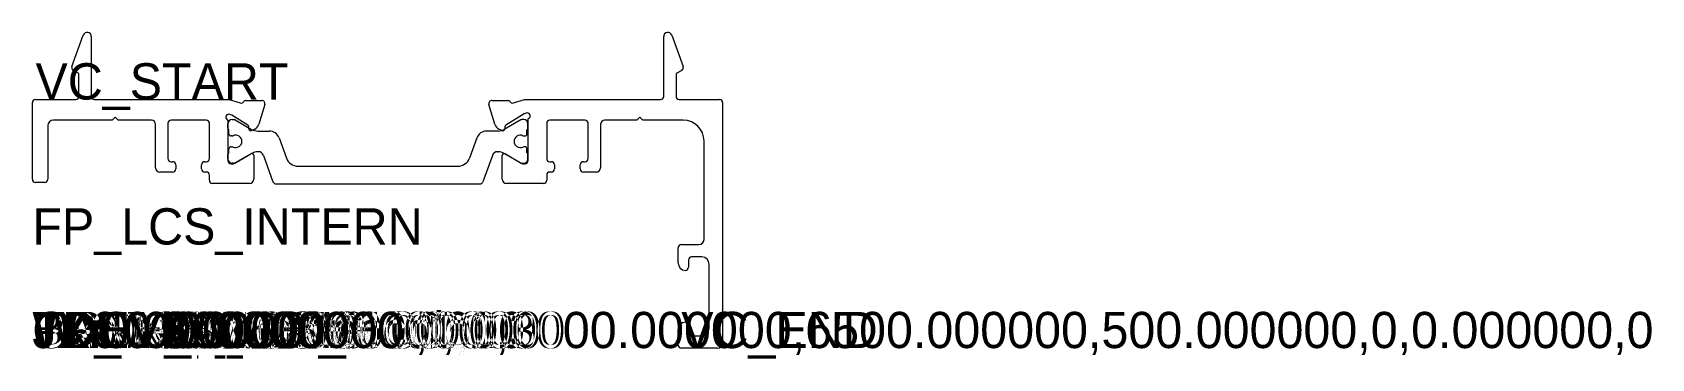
# Model space of a CAD drawing. Header units: metres. Extents: x 134 to 291, y 111 to 142.
import ezdxf

# ---------------------------------------------------------------- set-up
doc = ezdxf.new("R2010")
doc.units = ezdxf.units.M

msp = doc.modelspace()

# ---------------------------------------------------------------- linework, layer by layer
for p, q in [((137.895803, 139.077731), (139.000312, 142.112344)), ((139.776189, 141.975536), (139.776189, 136.198983)), ((195.091274, 136.198983), (195.091274, 141.975536)), ((195.867151, 142.112344), (196.97166, 139.077731)), ((138.577711, 138.397775), (138.027711, 138.715318)), ((138.577711, 136.198983), (138.577711, 138.397775)), ((196.839752, 138.715318), (196.289752, 138.397775)), ((196.289752, 138.397775), (196.289752, 136.198983)), ((134.07984, 128.199334), (134.07984, 135.598983)), ((134.37984, 135.898983), (138.277711, 135.898983)), ((140.076189, 135.898983), (153.088958, 135.898983)), ((153.088958, 135.898983), (154.174983, 135.569283)), ((154.698546, 135.813037), (156.248376, 135.816081)), ((156.536028, 135.428934), (155.954632, 133.513829)), ((178.782831, 133.513829), (178.201435, 135.428934)), ((178.489087, 135.816081), (180.038916, 135.813037)), ((180.562479, 135.569283), (181.648505, 135.898983)), ((181.896997, 134.615836), (181.609934, 134.528688)), ((181.648505, 135.898983), (194.791274, 135.898983)), ((196.589752, 135.898983), (200.487623, 135.898983)), ((200.787623, 135.598983), (200.787623, 112.398983)), ((135.575911, 133.398983), (135.575911, 128.199334)), ((141.781414, 133.898983), (136.075911, 133.898983)), ((142.07984, 134.198983), (141.781414, 133.898983)), ((142.378265, 133.898983), (142.07984, 134.198983)), ((145.582958, 133.898983), (142.378265, 133.898983)), ((145.982958, 129.294334), (145.982958, 133.498983)), ((147.182958, 133.598983), (147.182958, 130.194334)), ((150.882958, 133.898983), (147.482958, 133.898983)), ((151.182958, 130.194334), (151.182958, 133.598983)), ((152.976825, 133.130422), (152.976825, 133.557217)), ((152.983474, 133.901238), (152.983474, 129.999539)), ((153.356798, 134.396903), (153.069648, 134.483762)), ((154.903685, 133.423666), (153.356798, 134.396903)), ((153.376825, 133.957217), (153.58327, 133.957217)), ((153.683214, 133.930454), (155.265158, 133.017794)), ((154.992221, 133.07415), (154.997926, 133.247261)), ((155.566094, 133.040604), (155.286354, 132.891158)), ((179.451109, 132.891158), (179.171369, 133.040604)), ((181.270436, 133.930454), (179.688492, 133.017794)), ((179.739537, 133.247261), (179.745242, 133.07415)), ((181.609934, 134.528688), (179.833778, 133.423666)), ((181.576825, 133.957217), (181.370381, 133.957217)), ((181.976825, 133.130422), (181.976825, 133.557217)), ((181.983474, 129.999539), (181.983474, 134.033298)), ((183.783989, 133.598983), (183.783989, 130.194334)), ((187.483989, 133.898983), (184.083989, 133.898983)), ((187.783989, 130.194334), (187.783989, 133.598983)), ((188.983989, 133.498983), (188.983989, 129.294334)), ((192.489197, 133.898983), (189.383989, 133.898983)), ((192.787623, 134.198983), (192.489197, 133.898983)), ((193.086048, 133.898983), (192.787623, 134.198983)), ((196.987623, 133.898983), (193.086048, 133.898983)), ((153.076825, 132.582217), (153.076825, 132.957217)), ((153.388631, 132.382217), (153.276825, 132.382217)), ((153.388631, 132.382217), (153.47318, 132.400967)), ((155.864825, 132.857217), (156.976652, 132.857217)), ((157.916345, 132.199237), (158.626977, 130.246793)), ((177.037305, 132.199237), (176.326674, 130.246793)), ((179.088826, 132.857217), (177.976998, 132.857217)), ((181.48047, 132.400967), (181.565019, 132.382217)), ((181.565019, 132.382217), (181.676825, 132.382217)), ((181.876825, 132.582217), (181.876825, 132.957217)), ((198.987623, 122.398983), (198.987623, 131.898983)), ((147.482958, 129.894334), (147.632958, 129.894334)), ((150.732958, 129.894334), (150.882958, 129.894334)), ((152.976825, 130.157217), (152.976825, 130.584012)), ((153.076825, 130.757217), (153.076825, 131.132217)), ((153.276825, 131.332217), (153.388631, 131.332217)), ((153.47318, 131.313467), (153.388631, 131.332217)), ((153.659273, 129.743401), (155.179351, 130.670297)), ((155.265158, 130.696639), (153.683214, 129.78398)), ((155.483474, 130.499539), (155.483474, 128.197274)), ((155.926888, 130.857217), (155.864825, 130.857217)), ((156.404004, 130.506751), (157.332907, 127.954611)), ((178.549647, 130.506751), (177.620743, 127.954611)), ((179.026762, 130.857217), (179.088826, 130.857217)), ((179.483474, 128.197274), (179.483474, 130.499539)), ((179.688492, 130.696639), (181.270436, 129.78398)), ((179.787597, 130.670297), (181.307674, 129.743401)), ((181.565019, 131.332217), (181.48047, 131.313467)), ((181.676825, 131.332217), (181.565019, 131.332217)), ((181.876825, 130.757217), (181.876825, 131.132217)), ((181.976825, 130.157217), (181.976825, 130.584012)), ((184.083989, 129.894334), (184.233989, 129.894334)), ((187.333989, 129.894334), (187.483989, 129.894334)), ((147.632958, 128.894334), (146.382958, 128.894334)), ((147.932958, 129.594334), (147.932958, 129.194334)), ((150.432958, 129.194334), (150.432958, 129.594334)), ((150.882958, 128.894334), (150.732958, 128.894334)), ((151.182958, 128.097274), (151.182958, 128.594334)), ((153.283474, 129.699539), (153.503089, 129.699539)), ((153.58327, 129.757217), (153.376825, 129.757217)), ((159.754608, 129.457217), (175.199043, 129.457217)), ((181.370381, 129.757217), (181.576825, 129.757217)), ((181.463858, 129.699539), (181.683474, 129.699539)), ((183.783989, 128.594334), (183.783989, 128.097274)), ((184.233989, 128.894334), (184.083989, 128.894334)), ((184.533989, 129.594334), (184.533989, 129.194334)), ((187.033989, 129.194334), (187.033989, 129.594334)), ((188.583989, 128.894334), (187.333989, 128.894334)), ((135.275911, 127.899334), (134.37984, 127.899334)), ((155.083474, 127.797274), (151.482958, 127.797274)), ((157.614815, 127.757217), (177.338836, 127.757217)), ((183.483989, 127.797274), (179.883474, 127.797274)), ((196.487623, 120.098983), (196.487623, 121.598983)), ((196.787623, 121.898983), (198.487623, 121.898983)), ((198.787623, 120.698983), (197.787623, 120.698983)), ((197.487623, 120.398983), (197.487623, 119.698983)), ((199.487623, 113.798983), (199.487623, 119.998983)), ((196.487623, 112.198983), (196.487623, 113.698983)), ((197.487623, 114.098983), (197.487623, 113.398983)), ((197.787623, 113.098983), (198.787623, 113.098983)), ((200.287623, 111.898983), (196.787623, 111.898983))]:
    msp.add_line(p, q)
for centre, radius, start, end in [((139.376189, 141.975536), 0.4, 360, 160), ((195.491274, 141.975536), 0.4, 20, 180), ((138.177711, 138.975125), 0.3, 160, 240), ((196.689752, 138.975125), 0.3, 300, 20), ((138.277711, 136.198983), 0.3, 270, 360), ((140.076189, 136.198983), 0.3, 180, 270), ((194.791274, 136.198983), 0.3, 270, 360), ((196.589752, 136.198983), 0.3, 180, 270), ((134.37984, 135.598983), 0.3, 90, 180), ((154.262131, 135.856346), 0.3, 253.112523, 330.881586), ((154.698939, 135.613038), 0.2, 90, 150.881586), ((156.248965, 135.516082), 0.3, 343.112523, 90), ((178.488498, 135.516082), 0.3, 90, 196.887477), ((180.038524, 135.613038), 0.2, 29.118414, 90), ((180.475331, 135.856346), 0.3, 209.118414, 286.887477), ((181.883474, 134.316141), 0.3, 289.471221, 87.416256), ((200.487623, 135.598983), 0.3, 360, 90), ((136.075911, 133.398983), 0.5, 90, 180), ((145.582958, 133.498983), 0.4, 360, 90), ((147.482958, 133.598983), 0.3, 90, 180), ((150.882958, 133.598983), 0.3, 360, 90), ((153.083474, 134.18408), 0.3, 92.641495, 250.528779), ((153.376825, 133.557217), 0.4, 90, 180), ((153.176825, 133.130422), 0.2, 180, 240), ((153.58327, 133.757217), 0.2, 60.018361, 90), ((154.798034, 133.253849), 0.2, 360, 58.112523), ((155.192113, 133.067563), 0.2, 180, 298.112523), ((155.864825, 134.057217), 1.2, 240.018361, 270), ((155.18913, 133.746223), 0.8, 298.112523, 343.112523), ((179.548333, 133.746223), 0.8, 196.887477, 241.887477), ((179.088826, 134.057217), 1.2, 270, 299.981639), ((179.54535, 133.067563), 0.2, 241.887477, 360), ((179.939428, 133.253849), 0.2, 121.887477, 180), ((181.370381, 133.757217), 0.2, 90, 119.981639), ((181.576825, 133.557217), 0.4, 360, 90), ((181.776825, 133.130422), 0.2, 300, 360), ((184.083989, 133.598983), 0.3, 90, 180), ((187.483989, 133.598983), 0.3, 360, 90), ((189.383989, 133.498983), 0.4, 90, 180), ((196.987623, 131.898983), 2, 360, 90), ((153.276825, 132.582217), 0.2, 180, 270), ((153.726825, 131.857217), 0.6, 360, 115.007833), ((153.726825, 131.857217), 0.6, 244.992167, 360), ((156.976652, 131.857217), 1, 20, 90), ((177.976998, 131.857217), 1, 90, 160), ((181.226825, 131.857217), 0.6, 64.992167, 180), ((181.226825, 131.857217), 0.6, 180, 295.007833), ((181.676825, 132.582217), 0.2, 270, 360), ((147.482958, 130.194334), 0.3, 180, 270), ((147.632958, 129.594334), 0.3, 360, 90), ((150.732958, 129.594334), 0.3, 90, 180), ((150.882958, 130.194334), 0.3, 270, 360), ((153.176825, 130.584012), 0.2, 120, 180), ((153.376825, 130.157217), 0.4, 180, 270), ((153.283474, 129.999539), 0.3, 180, 270), ((153.276825, 131.132217), 0.2, 90, 180), ((155.283474, 130.499539), 0.2, 360, 121.373538), ((155.864825, 129.657217), 1.2, 90, 119.981639), ((155.926888, 130.357217), 0.5, 17.401721, 90), ((159.754608, 130.657217), 1.2, 200, 270), ((175.199043, 130.657217), 1.2, 270, 340), ((179.026762, 130.357217), 0.5, 90, 162.598279), ((179.088826, 129.657217), 1.2, 60.018361, 90), ((179.683474, 130.499539), 0.2, 58.626462, 180), ((181.576825, 130.157217), 0.4, 270, 360), ((181.676825, 131.132217), 0.2, 360, 90), ((181.683474, 129.999539), 0.3, 270, 360), ((181.776825, 130.584012), 0.2, 360, 60), ((184.083989, 130.194334), 0.3, 180, 270), ((184.233989, 129.594334), 0.3, 360, 90), ((187.333989, 129.594334), 0.3, 90, 180), ((187.483989, 130.194334), 0.3, 270, 360), ((146.382958, 129.294334), 0.4, 180, 270), ((147.632958, 129.194334), 0.3, 270, 360), ((150.732958, 129.194334), 0.3, 180, 270), ((150.882958, 128.594334), 0.3, 360, 90), ((153.503089, 129.999539), 0.3, 270, 301.373538), ((153.58327, 129.957217), 0.2, 270, 299.981639), ((181.370381, 129.957217), 0.2, 240.018361, 270), ((181.463858, 129.999539), 0.3, 238.626462, 270), ((184.083989, 128.594334), 0.3, 90, 180), ((184.233989, 129.194334), 0.3, 270, 360), ((187.333989, 129.194334), 0.3, 180, 270), ((188.583989, 129.294334), 0.4, 270, 360), ((134.37984, 128.199334), 0.3, 180, 270), ((135.275911, 128.199334), 0.3, 270, 360), ((151.482958, 128.097274), 0.3, 180, 270), ((155.083474, 128.197274), 0.4, 270, 360), ((157.614815, 128.057217), 0.3, 200, 270), ((177.338836, 128.057217), 0.3, 270, 340), ((179.883474, 128.197274), 0.4, 180, 270), ((183.483989, 128.097274), 0.3, 270, 360), ((198.487623, 122.398983), 0.5, 270, 360), ((196.787623, 121.598983), 0.3, 90, 180), ((197.787623, 120.398983), 0.3, 90, 180), ((198.787623, 119.998983), 0.7, 360, 90), ((197.187623, 120.098983), 0.7, 180, 270), ((197.187623, 119.698983), 0.3, 270, 360), ((197.187623, 113.698983), 0.7, 90, 180), ((197.187623, 114.098983), 0.3, 360, 90), ((197.787623, 113.398983), 0.3, 180, 270), ((198.787623, 113.798983), 0.7, 270, 360), ((196.787623, 112.198983), 0.3, 180, 270), ((200.287623, 112.398983), 0.5, 270, 360)]:
    msp.add_arc(centre, radius, start, end)

# ---------------------------------------------------------------- texts
for tag, p in [('VC_START', (134.37984, 135.898983)), ('FP_LCS_INTERN', (134.07984, 121.898983)), ('WY:0.000000', (134.07984, 111.898983)), ('WX:0.000000', (134.07984, 111.898983)), ('WY:0.000000', (134.07984, 111.898983)), ('JY:0.000000', (134.07984, 111.898983)), ('JX:0.000000', (134.07984, 111.898983)), ('JY:0.000000', (134.07984, 111.898983)), ('TDEV:0.000000', (134.07984, 111.898983)), ('TDEV2:0.000000', (134.07984, 111.898983)), ('TDEV3:0.000000', (134.07984, 111.898983)), ('TDEV4:0.000000', (134.07984, 111.898983)), ('TDEV5:0.000000', (134.07984, 111.898983)), ('OPTI:500.000000,1,0,3000.000000,6500.000000,500.000000,0,0.000000,0', (134.07984, 111.898983)), ('GLASS_MIN:0.000000', (134.07984, 111.898983)), ('GLASS_MAX:0.000000', (134.07984, 111.898983)), ('DESC:Sotto zoccolo', (134.07984, 111.898983)), ('DENS:0.760000', (134.07984, 111.898983)), ('FRONT_VIEW', (134.07984, 111.898983)), ('BL01:6800.000000,,1', (134.07984, 111.898983)), ('PANE_WIDTH:0.000000', (134.07984, 111.898983)), ('FP_LCS_ORIG', (134.07984, 111.898983)), ('FP_LCS_HOT', (144.07984, 111.898983)), ('VC_END', (196.787623, 111.898983))]:
    msp.add_attdef(tag, p, '', height=3.5)

doc.saveas('drawing.dxf')
